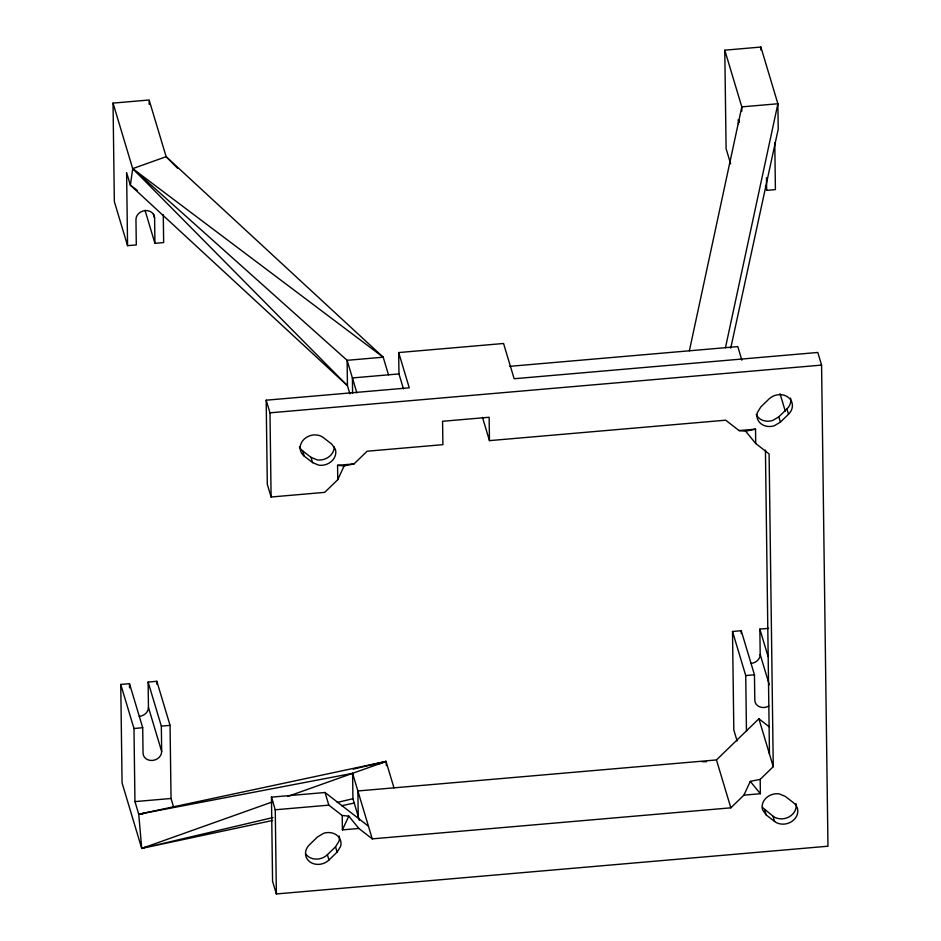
<?xml version="1.0" encoding="UTF-8"?>
<svg xmlns="http://www.w3.org/2000/svg" width="941" height="941" viewBox="0 0 941 941"><rect width="100%" height="100%" fill="white"/><g stroke="black" fill="none" stroke-linecap="round" stroke-linejoin="round"><path stroke-width="1.41" d="M689.377 350.805L741.802 106.874L724.782 50.179L760.869 47.05L777.889 103.757L778.219 129.14L730.745 348.146M725.464 347.676L777.889 103.757L741.802 106.874L741.861 111.109M398.678 352.557L409.264 387.821L266.185 400.196L267.303 484.368L271.102 497.013L324.68 492.366L337.76 479.687L344.135 465.913L354.028 463.901L367.108 451.221L442.893 444.658L442.576 421.286L489.144 417.263L489.461 440.635L725.687 420.192L739.073 430.578L745.637 431.178L755.529 429.155L755.729 443.517L769.103 453.915L773.255 766.68L760.187 779.36L750.283 781.383L743.908 795.145L730.839 807.825L372.248 838.866L358.874 828.468L348.782 816.118L342.218 815.529L328.832 805.143L325.045 792.498L271.455 797.145L272.572 881.317L276.372 893.95L827.962 846.218L821.575 365.096L817.776 352.463L514.151 378.741L503.576 343.489L398.678 352.557L398.972 373.918L403.442 388.833M358.874 828.468L342.406 829.891L348.782 816.118M305.837 854.11A13.833 11.81 -16.7 0 0 327.386 854.722L335.525 846.829L338.995 841.183A13.833 11.81 -16.7 0 0 339.183 835.996M337.113 852.123L340.583 846.465A13.833 11.81 -16.7 0 0 323.633 833.303L317.54 836.925L309.401 844.818A13.833 11.81 -16.7 0 0 309.624 861.685A13.833 11.81 -16.7 0 0 328.974 860.015L337.113 852.123L335.525 846.829M756.223 414.428A13.833 11.81 -16.7 0 0 772.726 420.451L778.807 416.839L786.947 408.947A13.833 11.81 -16.7 0 0 790.605 398.102M780.395 422.121L788.534 414.228A13.833 11.81 -16.7 0 0 788.311 397.361A13.833 11.81 -16.7 0 0 768.962 399.031L760.834 406.924L757.364 412.581A13.833 11.81 -16.7 0 0 774.314 425.744L780.395 422.121L778.807 416.839M358.227 816.353L357.886 790.969L716.466 759.94L758.893 718.783L769.232 726.817M147.078 846.524L141.726 848.429L122.071 782.912L120.754 684.425L129.493 683.672L142.714 727.734L143.044 753.129A9.422 8.046 -16.7 0 0 152.466 760.446A9.422 8.046 -16.7 0 0 161.676 751.506L161.334 726.123L148.113 682.06L156.841 681.296L170.062 725.37L171.039 798.486L173.567 806.908M287.817 796.415L386.045 761.41L393.973 787.852M272.655 801.814L141.726 848.429L138.739 814.236L134.951 801.603L133.975 728.499L120.754 684.425M379.152 763.857L386.045 761.41L386.41 765.68M353.216 769.126L386.045 761.41L138.739 814.236L143.067 813.859M273.019 817.541L141.726 848.429L272.561 820.481M337.231 802.426L352.934 798.733L352.593 773.349L138.739 814.236M341.571 805.743L354.51 802.979M163.287 214.771L163.652 242.555L154.924 243.307L154.595 217.924A9.422 8.046 -16.7 0 0 145.173 210.608A9.422 8.046 -16.7 0 0 135.963 219.535L136.304 244.919L127.564 245.672L114.343 201.609L113.038 103.11L149.125 99.993L166.145 156.688L177.496 168.168M765.433 186.236L766.668 190.364L775.408 189.611L774.784 142.82M398.972 373.918L352.405 377.941L352.604 393.456M509.728 366.343L737.803 346.606L741.873 360.168M266.185 400.196L269.985 412.828L821.575 365.096M337.76 479.687L337.572 465.325L354.028 463.901M739.073 430.578L755.529 429.155M737.132 741.038L733.815 729.981L732.51 631.482L741.237 630.729L754.459 674.803L754.8 700.186A9.422 8.046 -16.7 0 0 768.856 706.009M769.291 684.801L760.199 654.501L759.857 629.117L768.597 628.365M133.975 728.499L142.714 727.734M161.334 726.123L170.062 725.37M732.51 631.482L745.731 675.556L754.459 674.803M134.951 801.603L171.039 798.486M271.455 797.145L275.254 809.778L328.832 805.143M743.908 795.145L760.375 793.722L760.187 779.36M702.162 761.74L706.55 761.704M337.572 465.325L344.135 465.913M299.414 446.775A13.833 11.81 -16.7 0 0 302.661 450.857L310.989 457.326L317.152 459.878A13.833 11.81 -16.7 0 0 334.22 446.869M312.577 462.607L318.74 465.172A13.833 11.81 -16.7 0 0 335.302 449.104L331.691 444.07L323.363 437.6A13.833 11.81 -16.7 0 0 304.025 439.271A13.833 11.81 -16.7 0 0 304.249 456.138L312.577 462.607L310.989 457.326M137.41 190.494L130.387 185.201L126.6 172.568L127.564 245.672M762.457 807.413L772.984 816.165A13.833 11.81 -16.7 0 0 789.005 816.929A13.833 11.81 -16.7 0 0 795.992 803.649M766.245 814.988L774.572 821.446A13.833 11.81 -16.7 0 0 793.922 819.776A13.833 11.81 -16.7 0 0 793.698 802.908L785.37 796.439L779.195 793.875A13.833 11.81 -16.7 0 0 762.633 809.942L766.245 814.988L764.657 809.695M325.045 792.498L368.46 826.222M745.637 431.178L755.729 443.517M750.283 781.383L760.375 793.722M739.191 122.436L738.344 119.625L738.403 124.012M730.639 163.816L726.099 148.666L724.782 50.179M786.947 408.947L788.534 414.228M780.042 393.726L785.335 411.358M759.857 629.117L768.127 656.665M758.893 718.783L773.255 766.68M772.984 816.165L774.572 821.446M716.466 759.94L730.839 807.825M482.474 417.369L489.461 440.635M388.492 374.824L383.199 357.192L166.145 156.688L132.693 168.627L130.387 185.201L347.452 385.704L349.887 393.832M356.874 392.856L347.111 360.321L132.693 168.627L113.038 103.11M302.661 450.857L304.249 456.138M352.593 773.349L372.248 838.866M352.934 798.733L359.438 820.423M153.348 213.795L154.595 217.924M145.008 210.255L154.924 243.307M327.386 854.722L328.974 860.015M148.113 682.06L148.455 707.444L161.676 751.506M766.503 177.673L766.668 190.364M760.869 47.05L760.916 49.991M765.433 450.092L769.467 754.047M745.731 675.556L746.46 731.122M741.237 630.729L741.273 633.552M342.218 815.529L342.406 829.891M269.985 412.828L271.102 497.013M275.254 809.778L276.372 893.95M149.149 101.463L149.184 104.404M156.841 681.296L156.888 684.236M129.493 683.672L129.54 687.895M148.455 707.444A9.422 8.046 -16.7 0 1 139.244 716.372M760.199 654.501A9.422 8.046 -16.7 0 1 750.989 663.429M383.199 357.192L347.111 360.321L347.452 385.704L132.693 168.627L383.199 357.192"/></g></svg>
